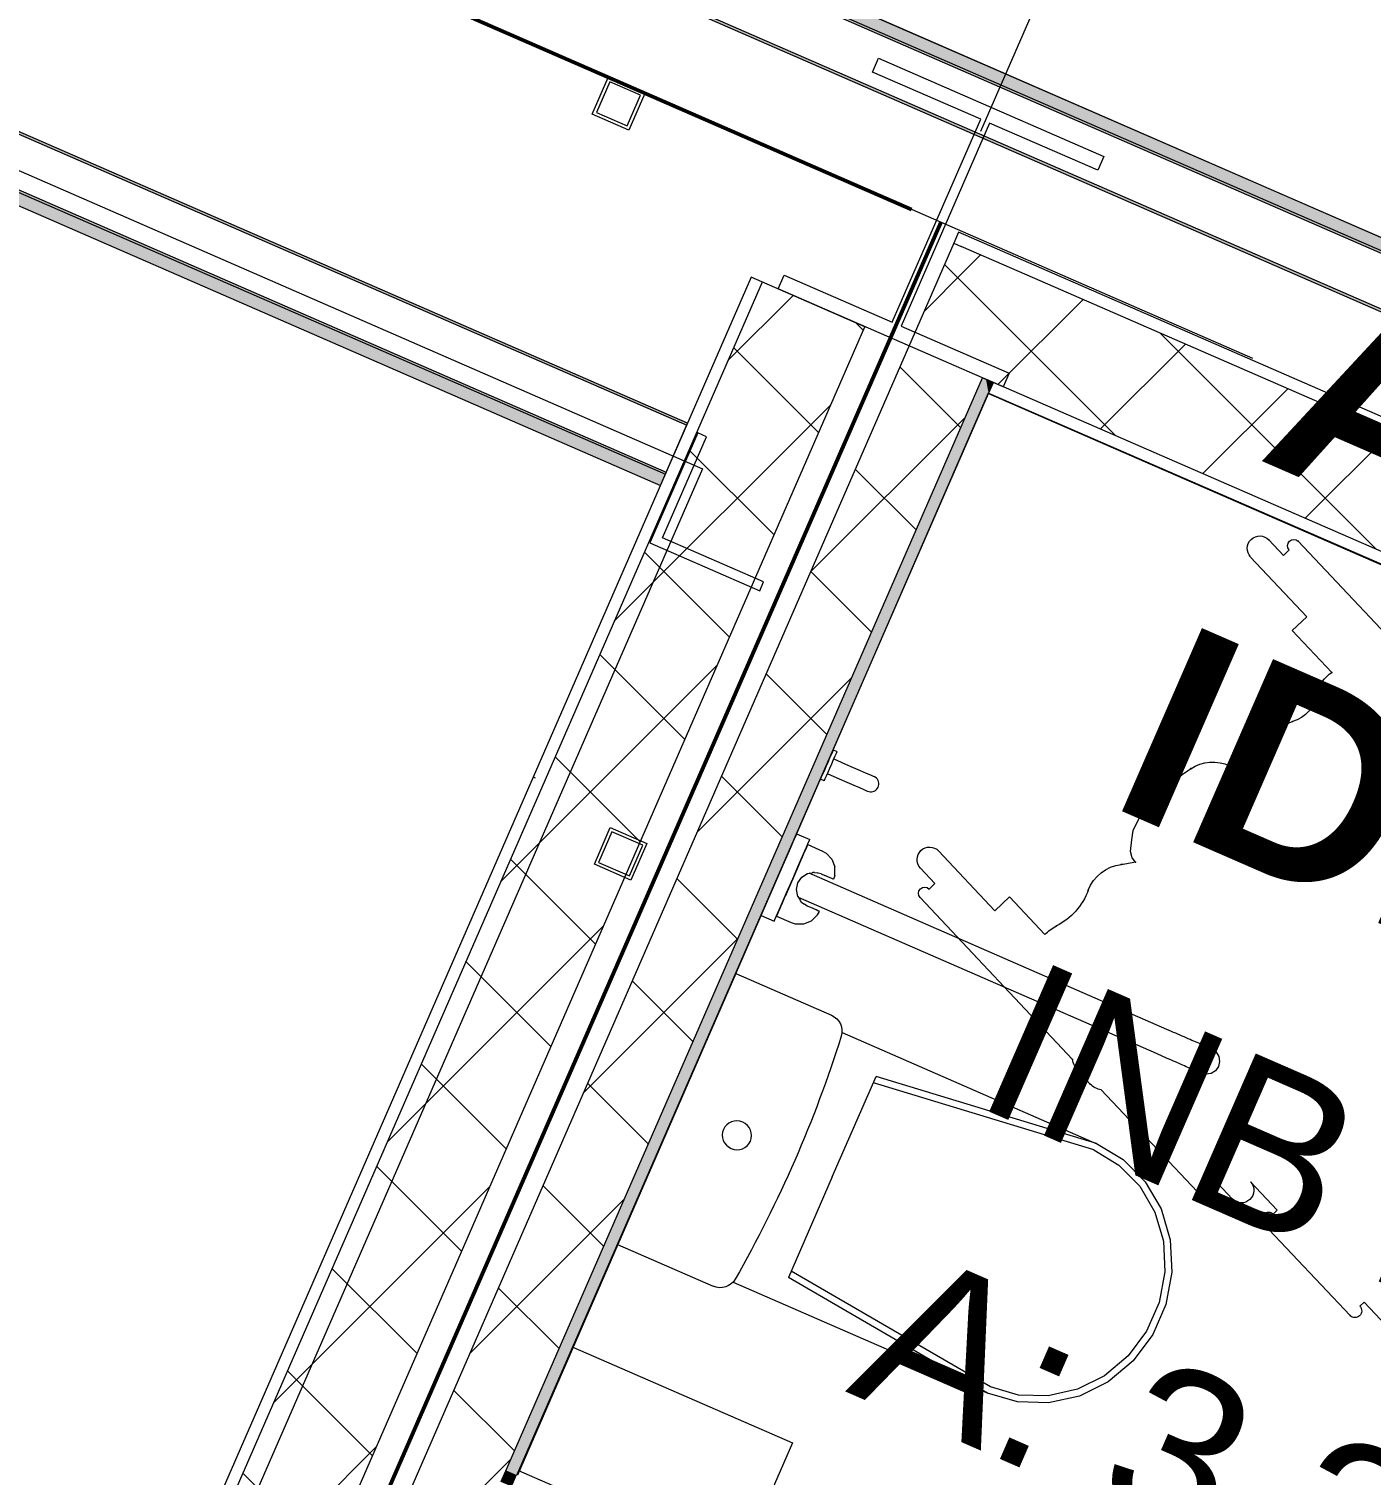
# Model space of a CAD drawing. Header units: millimetres. Extents: x -50172 to 68897, y -80883 to 956680.
# Drawn here: x -18535 to -16857, y -42220 to -40411 of the extents above; entities that cross this region are included whole.
import ezdxf
from ezdxf.enums import TextEntityAlignment as Align

# ---------------------------------------------------------------- set-up
doc = ezdxf.new("R2010")
doc.units = ezdxf.units.MM
doc.header["$MEASUREMENT"] = 0
doc.linetypes.add('Dashed', pattern=[564.444447, 282.222223, -282.222223])
doc.linetypes.add('Double Dashed', pattern=[1093.611073, 529.166651, -211.666656, 141.111112, -211.666656])
for name, color, linetype in [('A-25-M_Wall_Int', 7, 'Continuous'), ('COLUMN.IFC Import', 7, 'Continuous'), ('New_A-15-MG_Structural_Grid_Phase_2', 7, 'Continuous'), ('New_A-20-M_Floor_Slab', 7, 'Continuous'), ('New_A-25-M_Wall_Ext', 7, 'Continuous'), ('New_A-25-M_Wall_Int', 7, 'Continuous'), ('New_A-35-M_FFE-Zone', 7, 'Continuous'), ('New_A-35-M_FFE_Sanitary', 7, 'Continuous')]:
    doc.layers.add(name, color=color, linetype=linetype)
for name, color, linetype, lineweight in [('A-25-M_Wall_Int_Pen_No__1', 7, 'Continuous', 13), ('COLUMN.IFC Import_Pen_No__2', 8, 'Continuous', 15), ('New_A-20-M_Floor_Slab_Pen_No__89', 8, 'Continuous', 20), ('New_A-25-M_Wall_Ext_Pen_No__1', 7, 'Continuous', 13), ('New_A-25-M_Wall_Int_Pen_No__1', 7, 'Continuous', 13), ('New_A-35-M_FFE_Sanitary_Pen_No__1', 7, 'Continuous', 13), ('New_A-35-M_FFE_Sanitary_Pen_No__101', 252, 'Continuous', 15), ('New_A-35-M_FFE_Sanitary_Pen_No__2', 8, 'Continuous', 15), ('New_A-35-M_FFE_Sanitary_Pen_No__89', 8, 'Continuous', 20), ('New_A-95-P_Drawing_Pen_No__156', 5, 'Continuous', 50), ('New_A-95-P_Drawing_Pen_No__191', 7, 'Continuous', 5), ('New_ArchiCAD Zone Stamps_Pen_No__9', 7, 'Continuous', 13)]:
    doc.layers.add(name, color=color, linetype=linetype, lineweight=lineweight)
for name, color, linetype, lineweight, true_color in [('A-25-M_Wall_Int_Pen_No__107', 7, 'Continuous', 15, 0xa6a6a6), ('New_A-15-MG_Structural_Grid_Phase_2_Pen_No__222', 7, 'Continuous', 13, 0x65af33), ('New_A-25-M_Wall_Ext_Pen_No__107', 7, 'Continuous', 15, 0xa6a6a6), ('New_A-25-M_Wall_Int_Pen_No__107', 7, 'Continuous', 15, 0xa6a6a6), ('New_A-35-M_FFE-Zone_Pen_No__74', 7, 'Continuous', 20, 0x606060), ('New_A-35-M_FFE_Sanitary_Pen_No__74', 7, 'Continuous', 20, 0x606060)]:
    doc.layers.add(name, color=color, linetype=linetype, lineweight=lineweight, true_color=true_color)
doc.styles.add('GENERATED_STYLE_2', font='')
doc.styles.add('GENERATED_STYLE_3', font='')
doc.styles.add('GENERATED_STYLE_4', font='')
doc.styles.get('GENERATED_STYLE_2').set_extended_font_data('Arial', bold=True)
doc.styles.get('GENERATED_STYLE_3').set_extended_font_data('Arial')
doc.styles.get('GENERATED_STYLE_4').set_extended_font_data('Swis721 BT')
doc.linetypes.add('Double Slash', pattern='A,0,[1,EC-MA-00-02-DR-A-00369 Phase 2 Lecture Theatre Second Floor GA-S2-P171.Shx,S=15.679012,R=0,X=0,Y=0],-1975.555563,0', length=1975.555563)
pattern_1 = [(156.4404, (0, 0), (69.2305, 158.76755), [0, -100]), (156.4404, (-80.45, -59.4), (69.2305, 158.76755), [0, -100])]
pattern_2 = [(45, (0, 0), (-91.92388, 91.92388), []), (135, (0, 0), (91.92388, 91.92388), [])]

# ---------------------------------------------------------------- blocks, each defined once
blk = doc.blocks.new('Wheelchair Man Symbol 19')
at = {"layer": 'New_A-35-M_FFE_Sanitary_Pen_No__101', "linetype": 'Continuous'}
for p, q in [((-299.4, 284.4), (-299.4, 257.8)), ((-268.1, 181.7), (-268.1, 284.4)), ((268.1, 284.4), (268.1, 284.4)), ((268.1, 284.4), (268.1, 181.7)), ((299.4, 257.8), (299.4, 284.4)), ((-325, 257.8), (-325, -42.3)), ((-299.4, 257.8), (-309.4, 257.8)), ((309.4, 257.8), (299.4, 257.8)), ((309.4, 257.8), (309.4, 257.8)), ((325, -20.3), (325, 257.8)), ((-243.1, 181.7), (-268.1, 181.7)), ((-243.1, 109.6), (-243.1, 181.7)), ((268.1, 181.7), (243.1, 181.7)), ((243.1, 181.7), (243.1, 117.2)), ((58.1, 142), (53.9, 143.2)), ((73.4, 135.9), (58.1, 142)), ((82.5, 128.8), (73.4, 135.9)), ((93.7, 119.2), (82.5, 128.8)), ((97.7, 112.1), (93.7, 119.2)), ((98.3, 105.3), (97.7, 112.1)), ((-73.3, 103), (-138.8, 104.4)), ((330.1, -58), (329.9, -35.2)), ((-328.5, -53.9), (-326, -67.5)), ((-325, -42.3), (-326.3, -44)), ((-325, -70.2), (-325, -257.8)), ((325, -257.8), (325, -72.6)), ((-309.4, -257.8), (-299.4, -257.8)), ((-299.4, -257.8), (-299.4, -284.4)), ((299.4, -284.4), (299.4, -257.8)), ((299.4, -257.8), (309.4, -257.8)), ((325, -257.8), (325, -257.8)), ((-268.1, -284.4), (-268.1, -333.3)), ((268.1, -333.3), (268.1, -284.4)), ((299.4, -284.4), (299.4, -284.4)), ((-292.2, -333.3), (-292.2, -333.3)), ((-292.2, -333.3), (-292.2, -491.5)), ((-268.1, -333.3), (-275.3, -333.3)), ((275.2, -333.3), (268.1, -333.3)), ((292.2, -491.5), (292.2, -333.3)), ((-275.3, -491.5), (-275.3, -491.5)), ((-275.3, -491.5), (-268.1, -491.5)), ((-268.1, -491.5), (-268.1, -722.8)), ((268.1, -722.8), (268.1, -491.5)), ((268.1, -491.5), (275.2, -491.5)), ((-58.4, -626.4), (-41.8, -627)), ((-41.8, -627), (-25.5, -633.5)), ((-25.5, -633.5), (-2.7, -635.1)), ((-2.7, -635.1), (21.7, -644.9)), ((21.7, -644.9), (68.9, -659.6)), ((68.9, -659.6), (80.8, -663.3)), ((-71.3, -775.3), (-63.6, -704.8)), ((-268.1, -722.8), (-156, -722.8)), ((161.1, -722.8), (268.1, -722.8))]:
    blk.add_line(p, q, dxfattribs=at)
for centre, radius, start, end in [((-283.8, 284.4), 15.6, 0, 180), ((283.7, 284.4), 15.6, 0, 180), ((-317.2, 257.8), 7.81, 0, 180), ((317.2, 257.8), 7.81, 0, 180), ((11.5, -102.5), 249.4, 80.2167, 100.0443), ((-23.2, 93.3), 50.5, 100.0443, 158.1335), ((-235.2, 72.8), 37.6, 53.1315, 102.1076), ((52.5, 62.9), 132.1, 158.1335, 162.351), ((42.4, 207.7), 116.6, 298.6239, 307.5222), ((143.6, 75.9), 49.5, 63.5166, 127.5222), ((202, 193.1), 81.4, 243.5166, 286.5694), ((240.5, 63.7), 53.6, 87.1813, 106.5694), ((-185.3, 139.4), 45.6, 233.1315, 296.463), ((-140.1, 48.6), 55.8, 88.7191, 116.463), ((304.3, -35.4), 25.6, 0.3734, 36.1191), ((-316, -51.5), 12.8, 143.805, 190.699), ((-316.8, -65.8), 9.34, 190.699, 208.3318), ((307.2, -58.2), 22.9, 321.1452, 0.3734), ((-317.2, -257.8), 7.81, 180, 0), ((317.2, -257.8), 7.81, 180, 0), ((-283.8, -284.4), 15.6, 180, 0), ((283.7, -284.4), 15.6, 180, 0), ((-283.8, -333.3), 8.5, 0, 180), ((283.7, -333.3), 8.5, 0, 180), ((-283.8, -491.5), 8.5, 180, 0), ((283.7, -491.5), 8.5, 180, 0), ((-2291.4, -333.6), 2252.1, 351.839, 352.5303), ((-83.8, -650.2), 21.9, 315.4711, 351.839), ((-151.5, -695.2), 88.5, 353.7627, 19.5493), ((28.6, -676.5), 53.8, 349.8776, 14.2593), ((105.6, -690.3), 24.4, 169.8776, 221.4615), ((186.6, -653.7), 349.5, 191.3967, 201.9692), ((121.5, -728), 40.4, 147.7219, 174.8934), ((78.6, -740), 84.2, 317.1659, 11.8151), ((197.8, -734.8), 117.1, 174.8934, 209.1731), ((-105.5, -771.5), 34.5, 201.9692, 353.7627), ((120, -778.3), 27.9, 209.1731, 317.1659)]:
    blk.add_arc(centre, radius, start, end, dxfattribs=at)
for p in [(-299.4, 284.4), (-325, 257.8), (-32, 143.1), (-243.1, 109.6), (-70.1, 112.1), (113.5, 115.2), (165.7, 120.2), (225.2, 115.1), (-212.7, 102.9), (-165, 98.6), (-73.3, 103), (98.3, 105.3), (325, -20.3), (-328.5, -53.9), (-325, -70.2), (330.1, -58), (-309.4, -257.8), (-268.1, -284.4), (275.2, -333.3), (292.2, -491.5), (-58.4, -626.4), (-68.1, -665.6), (-62.1, -653.3), (81.6, -686), (87.3, -706.4), (161.1, -722.8), (81.2, -724.4), (-71.3, -775.3), (-137.5, -784.4), (95.6, -791.9), (140.4, -797.3)]:
    blk.add_point(p, dxfattribs=at)
blk = doc.blocks.new('Computer Lab A_INB 2101_4_1', base_point=(-21074, -34511.1))
at = {"layer": 'New_A-35-M_FFE-Zone_Pen_No__74', "linetype": 'Continuous'}
blk.add_line((-25218.7, -37020.1), (-13466.1, -42144.8), dxfattribs=at)
at = {"layer": 'New_ArchiCAD Zone Stamps_Pen_No__9'}
for tag, height, style, p in [('ROOM_NAME', 250, 'GENERATED_STYLE_2', (-21831, -32984.5)), ('zoneNameLine2', 250, 'GENERATED_STYLE_2', (-22019.5, -33416.7)), ('ROOM_NUMBER', 200, 'GENERATED_STYLE_3', (-22207.9, -33837.4)), ('measuredAreaCode', 200, 'GENERATED_STYLE_3', (-22364.9, -34197.5)), ('DUMMY_649', 200, 'GENERATED_STYLE_3', (-22057.5, -34331.5)), ('DUMMY_650', 200, 'GENERATED_STYLE_3', (-21428.4, -34605.9)), ('DUMMY_651', 133.3, 'GENERATED_STYLE_3', (-21149.1, -34712.4))]:
    blk.add_attdef(tag, text='', height=height, rotation=336.4404, dxfattribs=dict(at, style=style)).set_placement(p, align=Align.TOP_LEFT)
blk = doc.blocks.new('Acc_ WC 01_INB 2155_6_1', base_point=(-16510.8, -42085.5))
at = {"layer": 'New_A-35-M_FFE-Zone_Pen_No__74', "linetype": 'Continuous'}
for p, q in [((-17335.5, -40866.7), (-17924.3, -42220.4)), ((-15285.2, -41758.5), (-17335.5, -40866.7))]:
    blk.add_line(p, q, dxfattribs=at)
at = {"layer": 'New_ArchiCAD Zone Stamps_Pen_No__9'}
for tag, height, style, p in [('ROOM_NAME', 250, 'GENERATED_STYLE_2', (-16901.1, -40718.9)), ('zoneNameLine2', 250, 'GENERATED_STYLE_2', (-17089.5, -41151.1)), ('ROOM_NUMBER', 200, 'GENERATED_STYLE_3', (-17277.9, -41571.8)), ('measuredAreaCode', 200, 'GENERATED_STYLE_3', (-17435, -41931.9)), ('DUMMY_649', 200, 'GENERATED_STYLE_3', (-17127.6, -42065.9)), ('DUMMY_650', 200, 'GENERATED_STYLE_3', (-16778, -42218.3)), ('DUMMY_651', 133.3, 'GENERATED_STYLE_3', (-16498.8, -42324.9))]:
    blk.add_attdef(tag, text='', height=height, rotation=336.4404, dxfattribs=dict(at, style=style)).set_placement(p, align=Align.TOP_LEFT)
blk = doc.blocks.new('Slab_1_1', base_point=(-34879.7, -33019))
at = {"layer": 'New_A-20-M_Floor_Slab_Pen_No__89', "linetype": 'Continuous', "flags": 128}
blk.add_lwpolyline([(-11126.4, -10915), (-34879.7, -33019), (-34178.4, -33772.6), (-28504.8, -36246.6), (-17692.7, -40961.2), (-18788.7, -43474.6), (-15135.8, -45067.5), (-14847, -44405), (-9724.7, -46638.6), (-11283.6, -50213.5), (-6954.9, -52101), (-4428.3, -46306.9), (1068, -48703.5), (1011.6, -48832.8), (12486.7, -53836.5)], dxfattribs=at)
blk = doc.blocks.new('Slab_8_1', base_point=(-17647.7, -42334.9))
at = {"layer": 'New_A-35-M_FFE_Sanitary_Pen_No__89', "linetype": 'Continuous', "flags": 128}
blk.add_lwpolyline([(-17647.7, -42334.9), (-17922.7, -42214.9), (-17855.1, -42059.9), (-17580.1, -42179.8)], close=True, dxfattribs=at)
blk = doc.blocks.new('Wall_40_1', base_point=(-17334.9, -40867))
at = {"layer": 'A-25-M_Wall_Int_Pen_No__107', "linetype": 'Continuous'}
h = blk.add_hatch(dxfattribs=at)
h.set_pattern_fill('Concrete_Block_0001', color=256, style=0, pattern_type=2)
h.set_pattern_definition(pattern_2)
h.paths.add_polyline_path([(-17286.7, -40718.9), (-17369.1, -40683), (-17339.8, -40840.7)])
blk.add_hatch(color=256, dxfattribs=at).paths.add_polyline_path([(-17328.9, -40853.3), (-17338.2, -40849.2), (-17334.9, -40867)])
at = {"layer": 'New_A-25-M_Wall_Int_Pen_No__107', "linetype": 'Continuous'}
h = blk.add_hatch(dxfattribs=at)
h.set_pattern_fill('Plaster_0001', color=256, style=0, pattern_type=2)
h.set_pattern_definition(pattern_1)
h.paths.add_polyline_path([(-13548, -42332.8), (-17372.4, -40665.2), (-17369.1, -40683), (-13554, -42346.6)])
h = blk.add_hatch(dxfattribs=at)
h.set_pattern_fill('Concrete_Block_0001', color=256, style=0, pattern_type=2)
h.set_pattern_definition(pattern_2)
h.paths.add_polyline_path([(-17339.8, -40840.7), (-17338.2, -40849.2), (-15266.3, -41752.7), (-15210.3, -41624.4), (-17286.7, -40718.9)])
h = blk.add_hatch(dxfattribs=at)
h.set_pattern_fill('Plaster_0001', color=256, style=0, pattern_type=2)
h.set_pattern_definition(pattern_1)
h.paths.add_polyline_path([(-17328.9, -40853.3), (-17334.9, -40867), (-15286, -41760.4), (-15280, -41746.7)])
at = {"layer": 'A-25-M_Wall_Int_Pen_No__1', "linetype": 'Continuous'}
blk.add_line((-17334.9, -40867), (-17328.9, -40853.3), dxfattribs=at)
at = {"layer": 'New_A-25-M_Wall_Int_Pen_No__1', "linetype": 'Continuous'}
for p, q in [((-17286.7, -40718.9), (-17369.1, -40683)), ((-15210.3, -41624.4), (-17286.7, -40718.9)), ((-17328.9, -40853.3), (-17338.2, -40849.2)), ((-15280, -41746.7), (-17328.9, -40853.3))]:
    blk.add_line(p, q, dxfattribs=at)
at = {"layer": 'New_A-25-M_Wall_Int_Pen_No__1', "linetype": 'Continuous', "flags": 128}
for points in [[(-13548, -42332.8), (-17372.4, -40665.2)], [(-17334.9, -40867), (-15286, -41760.4)]]:
    blk.add_lwpolyline(points, dxfattribs=at)
blk = doc.blocks.new('Wall_48_1', base_point=(-13466.1, -42144.8))
at = {"layer": 'New_A-25-M_Wall_Ext_Pen_No__107', "linetype": 'Continuous'}
blk.add_hatch(color=256, dxfattribs=at).paths.add_polyline_path([(-13466.1, -42144.8), (-25218.7, -37020.1), (-25210.9, -37039.9), (-13472.1, -42158.6)])
at = {"layer": 'New_A-25-M_Wall_Ext_Pen_No__107', "linetype": 'Continuous', "lineweight": 0, "true_color": 0x535353}
for points in [[(-13472.1, -42158.6), (-25210.9, -37039.9), (-25209.4, -37043.8), (-13473.3, -42161.3)], [(-13498.8, -42220), (-25176.3, -37128.1), (-25174.7, -37132), (-13500, -42222.8)]]:
    blk.add_hatch(color=251, dxfattribs=at).paths.add_polyline_path(points)
at = {"layer": 'New_A-25-M_Wall_Ext_Pen_No__1', "linetype": 'Continuous'}
for p, q in [((-13472.1, -42158.6), (-25210.9, -37039.9)), ((-13473.3, -42161.3), (-25209.4, -37043.8)), ((-13498.8, -42220), (-25176.3, -37128.1))]:
    blk.add_line(p, q, dxfattribs=at)
at = {"layer": 'New_A-25-M_Wall_Ext_Pen_No__1', "linetype": 'Continuous', "flags": 128}
for points in [[(-13466.1, -42144.8), (-25218.7, -37020.1)], [(-25174.7, -37132), (-13500, -42222.8)]]:
    blk.add_lwpolyline(points, dxfattribs=at)
blk = doc.blocks.new('Wall_98_1', base_point=(-17745.3, -40981.9))
at = {"layer": 'New_A-25-M_Wall_Ext_Pen_No__107', "linetype": 'Continuous', "lineweight": 0, "true_color": 0x535353}
for points in [[(-25443.5, -37535.6), (-17712.6, -40906.7), (-17711.4, -40903.9), (-25442.3, -37532.9)], [(-25470.3, -37597), (-17739.3, -40968.1), (-17738.1, -40965.4), (-25469.1, -37594.3)]]:
    blk.add_hatch(color=251, dxfattribs=at).paths.add_polyline_path(points)
at = {"layer": 'New_A-25-M_Wall_Ext_Pen_No__107', "linetype": 'Continuous'}
blk.add_hatch(color=256, dxfattribs=at).paths.add_polyline_path([(-25476.2, -37610.8), (-17745.3, -40981.9), (-17739.3, -40968.1), (-25470.3, -37597)])
at = {"layer": 'New_A-25-M_Wall_Ext_Pen_No__1', "linetype": 'Continuous'}
for p, q in [((-25443.5, -37535.6), (-17712.6, -40906.7)), ((-25469.1, -37594.3), (-17738.1, -40965.4)), ((-25470.3, -37597), (-17739.3, -40968.1))]:
    blk.add_line(p, q, dxfattribs=at)
at = {"layer": 'New_A-25-M_Wall_Ext_Pen_No__1', "linetype": 'Continuous', "flags": 128}
for points in [[(-17711.4, -40903.9), (-25364.4, -37566.8)], [(-25476.2, -37610.8), (-17745.3, -40981.9)], [(-17745.3, -40981.9), (-17711.4, -40903.9)]]:
    blk.add_lwpolyline(points, dxfattribs=at)
blk = doc.blocks.new('Wall_131_1', base_point=(-17631.9, -40721.6))
at = {"layer": 'New_A-25-M_Wall_Int_Pen_No__107', "linetype": 'Continuous'}
h = blk.add_hatch(dxfattribs=at)
h.set_pattern_fill('Plaster_0001', color=256, style=0, pattern_type=2)
h.set_pattern_definition([(246.44172, (0, 0), (-158.76914, 69.2269), [0, -100]), (246.44172, (59.4, -80.45), (-158.76914, 69.2269), [0, -100])])
h.paths.add_polyline_path([(-17631.9, -40721.6), (-20095.3, -46371.2), (-20081.5, -46377.2), (-17618.2, -40727.6)])
h = blk.add_hatch(dxfattribs=at)
h.set_pattern_fill('Concrete_Block_0001', color=256, style=0, pattern_type=2)
h.set_pattern_definition(pattern_2)
h.paths.add_polyline_path([(-17618.2, -40727.6), (-20081.5, -46377.2), (-19953.2, -46433.1), (-17489.8, -40783.5)])
at = {"layer": 'New_A-25-M_Wall_Int_Pen_No__1', "linetype": 'Continuous'}
blk.add_line((-17618.2, -40727.6), (-20081.5, -46377.2), dxfattribs=at)
at = {"layer": 'New_A-25-M_Wall_Int_Pen_No__1', "linetype": 'Continuous', "flags": 128}
for points in [[(-17631.9, -40721.6), (-20095.3, -46371.2)], [(-17489.8, -40783.5), (-17631.9, -40721.6)], [(-19953.2, -46433.1), (-17489.8, -40783.5)]]:
    blk.add_lwpolyline(points, dxfattribs=at)
blk = doc.blocks.new('Wall_132_1', base_point=(-17334.9, -40867))
at = {"layer": 'A-25-M_Wall_Int_Pen_No__107', "linetype": 'Continuous'}
h = blk.add_hatch(dxfattribs=at)
h.set_pattern_fill('Concrete_Block_0001', color=256, style=0, pattern_type=2)
h.set_pattern_definition(pattern_2)
h.paths.add_polyline_path([(-17378.4, -40679), (-17434.3, -40807.3), (-17342.7, -40847.3), (-17339.8, -40840.7), (-17369.1, -40683)])
h = blk.add_hatch(dxfattribs=at)
h.set_pattern_fill('Concrete_Block_0001', color=256, style=0, pattern_type=2)
h.set_pattern_definition(pattern_2)
h.paths.add_polyline_path([(-17434.3, -40807.3), (-18036.4, -42188), (-17944.7, -42228), (-17342.7, -40847.3)])
for points in [[(-17342.7, -40847.3), (-17938.7, -42214.2), (-17925, -42220.2), (-17334.9, -40867), (-17338.2, -40849.2)], [(-17938.7, -42214.2), (-17944.7, -42228), (-17931, -42234), (-17925, -42220.2)], [(-17990.7, -42333.4), (-18481.2, -43458.3), (-18477.6, -43459.8), (-18461.4, -43450.5), (-17976.9, -42339.4)], [(-17984.7, -42319.6), (-17990.7, -42333.4), (-17976.9, -42339.4), (-17970.9, -42325.6)]]:
    blk.add_hatch(color=256, dxfattribs=at).paths.add_polyline_path(points)
h = blk.add_hatch(dxfattribs=at)
h.set_pattern_fill('Concrete_Block_0001', color=256, style=0, pattern_type=2)
h.set_pattern_definition(pattern_2)
h.paths.add_polyline_path([(-18036.4, -42188), (-18076.4, -42279.7), (-17984.7, -42319.6), (-17944.7, -42228)])
h = blk.add_hatch(dxfattribs=at)
h.set_pattern_fill('Concrete_Block_0001', color=256, style=0, pattern_type=2)
h.set_pattern_definition(pattern_2)
h.paths.add_polyline_path([(-18076.4, -42279.7), (-18572.9, -43418.3), (-18481.2, -43458.3), (-17984.7, -42319.6)])
h = blk.add_hatch(dxfattribs=at)
h.set_pattern_fill('Concrete_Block_0001', color=256, style=0, pattern_type=2)
h.set_pattern_definition(pattern_2)
h.paths.add_polyline_path([(-18572.9, -43418.3), (-18628.8, -43546.6), (-18483.3, -43463.1), (-18481.2, -43458.3)])
at = {"layer": 'New_A-25-M_Wall_Int_Pen_No__107', "linetype": 'Continuous'}
h = blk.add_hatch(dxfattribs=at)
h.set_pattern_fill('Plaster_0001', color=256, style=0, pattern_type=2)
h.set_pattern_definition(pattern_1)
h.paths.add_polyline_path([(-17372.4, -40665.2), (-17378.4, -40679), (-17369.1, -40683)])
h = blk.add_hatch(dxfattribs=at)
h.set_pattern_fill('Concrete_Block_0001', color=256, style=0, pattern_type=2)
h.set_pattern_definition(pattern_2)
h.paths.add_polyline_path([(-17338.2, -40849.2), (-17339.8, -40840.7), (-17342.7, -40847.3)])
h = blk.add_hatch(dxfattribs=at)
h.set_pattern_fill('Concrete_Block_0001', color=256, style=0, pattern_type=2)
h.set_pattern_definition(pattern_2)
h.paths.add_polyline_path([(-17944.7, -42228), (-17984.7, -42319.6), (-17970.9, -42325.6), (-17931, -42234)])
h = blk.add_hatch(dxfattribs=at)
h.set_pattern_fill('Concrete_Block_0001', color=256, style=0, pattern_type=2)
h.set_pattern_definition(pattern_2)
h.paths.add_polyline_path([(-18481.2, -43458.3), (-18483.3, -43463.1), (-18477.6, -43459.8)])
at = {"layer": 'A-25-M_Wall_Int_Pen_No__1', "linetype": 'Continuous'}
for p, q in [((-17944.7, -42228), (-17342.7, -40847.3)), ((-18481.2, -43458.3), (-17984.7, -42319.6))]:
    blk.add_line(p, q, dxfattribs=at)
at = {"layer": 'A-25-M_Wall_Int_Pen_No__1', "linetype": 'Continuous', "flags": 128}
for points in [[(-17372.4, -40665.2), (-17378.4, -40679)], [(-17378.4, -40679), (-18628.8, -43546.6)], [(-17925, -42220.2), (-17334.9, -40867)], [(-18461.4, -43450.5), (-17976.9, -42339.4)]]:
    blk.add_lwpolyline(points, dxfattribs=at)
at = {"layer": 'New_A-25-M_Wall_Int_Pen_No__1', "linetype": 'Continuous'}
for p, q in [((-17378.4, -40679), (-17369.1, -40683)), ((-17342.7, -40847.3), (-17338.2, -40849.2)), ((-17931, -42234), (-17944.7, -42228)), ((-17984.7, -42319.6), (-17970.9, -42325.6)), ((-18481.2, -43458.3), (-18477.6, -43459.8))]:
    blk.add_line(p, q, dxfattribs=at)
blk = doc.blocks.new('WC Symbol 19')
at = {"layer": 'New_A-35-M_FFE_Sanitary_Pen_No__2', "linetype": 'Continuous'}
for p, q in [((0, 0), (0, 370)), ((0, 370), (130.5, 370)), ((151.3, 355.3), (499.2, 355.3)), ((498.7, 355.3), (212.5, 322.2)), ((498.7, 346.6), (212.5, 313.5)), ((537.3, 350.5), (498.7, 355.3)), ((535.2, 342), (498.7, 346.6)), ((573.6, 336), (537.3, 350.5)), ((569.6, 328.1), (535.2, 342)), ((599.8, 306), (569.6, 328.1)), ((605.6, 312.7), (573.6, 336)), ((212.5, 185), (212.5, 322.2)), ((631.4, 281.9), (605.6, 312.7)), ((624.2, 276.8), (599.8, 306)), ((641.2, 242.3), (624.2, 276.8)), ((649.5, 245.5), (631.4, 281.9)), ((650, 204.5), (641.2, 242.3)), ((658.8, 205.6), (649.5, 245.5)), ((650, 165.5), (650, 204.5)), ((658.8, 164.4), (658.8, 205.6)), ((212.5, 185), (212.5, 47.8)), ((641.2, 127.7), (650, 165.5)), ((649.5, 124.5), (658.8, 164.4)), ((624.2, 93.2), (641.2, 127.7)), ((631.4, 88.1), (649.5, 124.5)), ((599.8, 64), (624.2, 93.2)), ((605.6, 57.3), (631.4, 88.1)), ((498.7, 23.4), (212.5, 56.5)), ((569.6, 41.9), (599.8, 64)), ((573.6, 34), (605.6, 57.3)), ((498.7, 14.7), (212.5, 47.8)), ((535.2, 28), (569.6, 41.9)), ((498.7, 23.4), (535.2, 28)), ((498.7, 14.7), (537.3, 19.5)), ((537.3, 19.5), (573.6, 34)), ((151.5, 14.7), (499.2, 14.7)), ((0, 0), (130.5, 0))]:
    blk.add_line(p, q, dxfattribs=at)
for centre, major_axis, start_param, end_param in [((130.5, 348.5), (-22, 0), 3.242008, 4.712389), ((-1457.7, 185), (-1618.9, 0), 3.036624, 3.246439), ((130.5, 21.5), (-22, 0), 1.570796, 3.032192)]:
    blk.add_ellipse(centre, major_axis=major_axis, ratio=0.977808, start_param=start_param, end_param=end_param, dxfattribs=at)
blk.add_ellipse((82.3, 185), major_axis=(-18.4, 0), ratio=0.977808, dxfattribs=at)
blk = doc.blocks.new('Grab Bar 18_2')
at = {"layer": 'New_A-35-M_FFE_Sanitary_Pen_No__74', "linetype": 'Continuous'}
for p, q in [((-3, 0), (3, 0)), ((3, 0), (8.7, 0)), ((8.7, 0), (13.6, 0)), ((13.6, 0), (17.3, 0)), ((17.3, 0), (19.5, 0)), ((19.5, 0), (19.9, 0)), ((19.9, -5), (19.9, 0)), ((-19.9, 0), (-19.5, 0)), ((-19.9, -5), (-19.9, 0)), ((-19.9, -5), (-19.5, -5)), ((-19.5, 0), (-17.3, 0)), ((-19.5, -5), (-17.3, -5)), ((-17.3, 0), (-13.6, 0)), ((-17.3, -5), (-13.6, -5)), ((-13.6, 0), (-8.7, 0)), ((-13.6, -5), (-8.7, -5)), ((-10, -5), (-10, -10)), ((-10, -10), (-10, -21.2)), ((-8.7, 0), (-3, 0)), ((-8.7, -5), (-3, -5)), ((-3, -5), (3, -5)), ((3, -5), (8.7, -5)), ((8.7, -5), (13.6, -5)), ((10, -5), (10, -10)), ((10, -10), (10, -21.1)), ((13.6, -5), (17.3, -5)), ((17.3, -5), (19.5, -5)), ((19.5, -5), (19.9, -5)), ((-10, -21.2), (-10, -31.8)), ((-10, -31.8), (-10, -41.3)), ((10, -21.1), (10, -31.6)), ((10, -31.6), (10, -41.1)), ((-10, -41.3), (-10, -49.2)), ((-10, -49.2), (-10, -55.2)), ((10, -41.1), (10, -49)), ((10, -49), (10, -54.9)), ((-10, -55.2), (-10, -58.9)), ((-10, -58.9), (-10, -60.2)), ((-9.8, -61.9), (-10, -60.2)), ((-9.3, -63.6), (-9.8, -61.9)), ((-8.6, -65.2), (-9.3, -63.6)), ((-7.5, -66.6), (-8.6, -65.2)), ((-6.3, -67.8), (-7.5, -66.6)), ((-4.8, -68.7), (-6.3, -67.8)), ((-3.3, -69.5), (-4.8, -68.7)), ((-1.6, -69.9), (-3.3, -69.5)), ((0.2, -70), (-1.6, -69.9)), ((1.9, -69.8), (0.2, -70)), ((3.6, -69.3), (1.9, -69.8)), ((5.2, -68.6), (3.6, -69.3)), ((6.6, -67.5), (5.2, -68.6)), ((7.8, -66.3), (6.6, -67.5)), ((8.7, -64.8), (7.8, -66.3)), ((9.5, -63.3), (8.7, -64.8)), ((9.9, -61.6), (9.5, -63.3)), ((10, -59.8), (9.9, -61.6)), ((10, -54.9), (10, -58.6)), ((10, -58.6), (10, -59.8))]:
    blk.add_line(p, q, dxfattribs=at)
blk = doc.blocks.new('Column 129')
at = {"layer": 'COLUMN.IFC Import_Pen_No__2', "linetype": 'Continuous'}
for p, q in [((75, 75), (63, 75)), ((63, 75), (63, -63)), ((75, -75), (75, 75)), ((63, -63), (-75, -63)), ((-75, -63), (-75, -75)), ((-75, -75), (75, -75))]:
    blk.add_line(p, q, dxfattribs=at)
blk = doc.blocks.new('Column 139')
at = {"layer": 'COLUMN.IFC Import_Pen_No__2', "linetype": 'Continuous'}
for p, q in [((-153.7, 157.25), (153.7, 157.25)), ((-153.7, 138.55), (-153.7, 157.25)), ((153.7, 157.25), (153.7, 138.55)), ((-6, 138.55), (-153.7, 138.55)), ((-6, -138.55), (-6, 138.55)), ((6, 138.55), (6, -138.55)), ((153.7, 138.55), (6, 138.55)), ((-153.7, -138.55), (-6, -138.55)), ((-153.7, -157.25), (-153.7, -138.55)), ((6, -138.55), (153.7, -138.55)), ((153.7, -138.55), (153.7, -157.25)), ((153.7, -157.25), (-153.7, -157.25))]:
    blk.add_line(p, q, dxfattribs=at)
blk = doc.blocks.new('Column 143')
at = {"layer": 'COLUMN.IFC Import_Pen_No__2', "linetype": 'Continuous'}
for p, q in [((-153.7, 157.25), (153.7, 157.25)), ((-153.7, 138.55), (-153.7, 157.25)), ((153.7, 157.25), (153.7, 138.55)), ((-6, 138.55), (-153.7, 138.55)), ((-6, -138.55), (-6, 138.55)), ((6, 138.55), (6, -138.55)), ((153.7, 138.55), (6, 138.55)), ((-153.7, -138.55), (-6, -138.55)), ((-153.7, -157.25), (-153.7, -138.55)), ((6, -138.55), (153.7, -138.55)), ((153.7, -138.55), (153.7, -157.25)), ((153.7, -157.25), (-153.7, -157.25))]:
    blk.add_line(p, q, dxfattribs=at)
blk = doc.blocks.new('Discrete Accessory 1315')
at = {"layer": 'COLUMN.IFC Import_Pen_No__2', "linetype": 'Continuous'}
for p, q in [((-25, 25), (25, 25)), ((-25, -25), (-25, 25)), ((-21, 21), (-21, -21)), ((21, 21), (-21, 21)), ((21, -21), (21, 21)), ((25, 25), (25, -25)), ((25, -25), (-25, -25)), ((-21, -21), (21, -21))]:
    blk.add_line(p, q, dxfattribs=at)
blk = doc.blocks.new('Discrete Accessory 1468')
at = {"layer": 'COLUMN.IFC Import_Pen_No__2', "linetype": 'Continuous'}
for p, q in [((-25, 25), (25, 25)), ((-25, -25), (-25, 25)), ((-21, 21), (-21, -21)), ((21, 21), (-21, 21)), ((21, -21), (21, 21)), ((25, 25), (25, -25)), ((25, -25), (-25, -25)), ((-21, -21), (21, -21))]:
    blk.add_line(p, q, dxfattribs=at)
blk = doc.blocks.new('Folding wall-mounted grab bars Dione Ponte Giulio')
at = {"layer": 'New_A-35-M_FFE_Sanitary', "linetype": 'Continuous', "lineweight": 0, "true_color": 0x000000}
h = blk.add_hatch(dxfattribs=at)
h.set_pattern_fill('intdef0_0001', color=178, style=0, pattern_type=2)
h.set_pattern_definition([(0, (1000000, 1000000), (0, 1000000), [1e-05, -1000000000])])
h.paths.add_polyline_path([(-55, 0), (-55, -600), (55, -600), (55, 0)])
at = {"layer": 'New_A-35-M_FFE_Sanitary_Pen_No__1', "linetype": 'Continuous'}
for p, q in [((-21.5, 0), (-40.2, 0)), ((-2.1, 0), (-21.5, 0)), ((17.3, 0), (-2.1, 0)), ((36.3, 0), (17.3, 0)), ((45.2, 0), (36.3, 0)), ((53.6, 0), (45.2, 0)), ((55.8, 0), (53.6, 0)), ((55.8, 0), (55.8, -18)), ((-54.8, 0), (-55.6, 0)), ((-55.6, 0), (-55.6, -18)), ((-54.8, -18), (-55.6, -18)), ((-49.7, 0), (-54.8, 0)), ((-49.7, -18), (-54.8, -18)), ((-45.2, 0), (-49.7, 0)), ((-45.2, -18), (-49.7, -18)), ((-40.2, 0), (-45.2, 0)), ((-40.2, -18), (-45.2, -18)), ((-21.5, -18), (-40.2, -18)), ((-2.1, -18), (-21.5, -18)), ((-16.5, -18.1), (-16.5, -18)), ((17.3, -18), (-2.1, -18)), ((16.5, -18.1), (16.5, -18)), ((36.3, -18), (17.3, -18)), ((45.2, -18), (36.3, -18)), ((53.6, -18), (45.2, -18)), ((55.8, -18), (53.6, -18)), ((-48.7, -18.1), (-47.8, -18.1)), ((-48.7, -18.1), (-48.7, -38.1)), ((-47.8, -18.1), (-46, -18.1)), ((-46, -18.1), (-43.4, -18.1)), ((-43.4, -18.1), (-40, -18.1)), ((-40, -18.1), (-36, -18.1)), ((-36, -18.1), (-31.4, -18.1)), ((-31.4, -18.1), (-26.5, -18.1)), ((-26.5, -18.1), (-21.3, -18.1)), ((-21.3, -18.1), (-18.7, -18.1)), ((-18.7, -18.1), (18.7, -18.1)), ((-15.6, -32.5), (-18.7, -37.2)), ((-16.5, -522.5), (-16.5, -34)), ((-8.4, -27.8), (-15.6, -32.5)), ((0, -26.1), (-8.4, -27.8)), ((8.4, -27.8), (0, -26.1)), ((15.6, -32.5), (8.4, -27.8)), ((15.6, -32.5), (18.7, -37.2)), ((16.5, -522.5), (16.5, -34)), ((18.7, -18.1), (21.3, -18.1)), ((21.3, -18.1), (26.5, -18.1)), ((26.5, -18.1), (31.4, -18.1)), ((31.4, -18.1), (36, -18.1)), ((36, -18.1), (40, -18.1)), ((40, -18.1), (43.4, -18.1)), ((43.4, -18.1), (46, -18.1)), ((46, -18.1), (47.8, -18.1)), ((47.8, -18.1), (48.7, -18.1)), ((48.7, -18.1), (48.7, -38.1)), ((-48.7, -38.1), (-48.2, -43.4)), ((-48.2, -43.4), (-44.1, -53.1)), ((-44.1, -53.1), (-36.7, -60.5)), ((-22, -48.1), (-21.2, -44.2)), ((-22, -48.1), (-22, -53.1)), ((-22, -60.5), (-22, -53.1)), ((-21.2, -44.2), (-21.1, -43.4)), ((-20.3, -39.7), (-21.1, -43.4)), ((-20.3, -39.7), (-19.3, -38.1)), ((-19.3, -38.1), (-18.7, -37.2)), ((18.7, -37.2), (19.3, -38.1)), ((20.3, -39.7), (19.3, -38.1)), ((20.3, -39.7), (21.1, -43.4)), ((21.1, -43.4), (21.2, -44.2)), ((22, -48.1), (21.2, -44.2)), ((22, -53.1), (22, -48.1)), ((22, -60.5), (22, -53.1)), ((44.1, -53.1), (36.7, -60.5)), ((48.2, -43.4), (44.1, -53.1)), ((48.7, -38.1), (48.2, -43.4)), ((-27, -64.6), (-36.7, -60.5)), ((-27, -64.6), (-22, -65.1)), ((-22, -62.7), (-22, -60.5)), ((-22, -64.6), (-22, -62.7)), ((-22, -64.6), (-22, -64.6)), ((-22, -64.8), (-22, -64.6)), ((-22, -64.9), (-22, -64.8)), ((-22, -65), (-22, -64.9)), ((-22, -65), (-22, -65)), ((-22, -65.1), (-22, -65)), ((-22, -65.1), (-22, -65.1)), ((22, -62.7), (22, -60.5)), ((22, -64.6), (22, -62.7)), ((22, -64.8), (22, -64.6)), ((22, -64.6), (22, -64.6)), ((27, -64.6), (22, -65.1)), ((22, -64.9), (22, -64.8)), ((22, -65), (22, -64.9)), ((22, -65.1), (22, -65)), ((22, -65), (22, -65)), ((22, -65.1), (22, -65.1)), ((36.7, -60.5), (27, -64.6)), ((-16.5, -525.5), (-16.5, -522.5)), ((16.5, -525.5), (16.5, -522.5)), ((-16.5, -528.5), (-16.5, -525.5)), ((-16.5, -531.5), (-16.5, -528.5)), ((-16.5, -534.5), (-16.5, -531.5)), ((-16.5, -537.4), (-16.5, -534.5)), ((-16.5, -540.3), (-16.5, -537.4)), ((-16.5, -543.1), (-16.5, -540.3)), ((16.5, -528.5), (16.5, -525.5)), ((16.5, -531.4), (16.5, -528.5)), ((16.5, -534.3), (16.5, -531.4)), ((16.5, -537.3), (16.5, -534.3)), ((16.5, -540.1), (16.5, -537.3)), ((16.5, -543), (16.5, -540.1)), ((-16.5, -546), (-16.5, -543.1)), ((-16.5, -548.7), (-16.5, -546)), ((-16.5, -551.4), (-16.5, -548.7)), ((-16.5, -554), (-16.5, -551.4)), ((-16.5, -556.5), (-16.5, -554)), ((-16.5, -559), (-16.5, -556.5)), ((-16.5, -561.4), (-16.5, -559)), ((16.5, -545.7), (16.5, -543)), ((16.5, -548.5), (16.5, -545.7)), ((16.5, -551.1), (16.5, -548.5)), ((16.5, -553.7), (16.5, -551.1)), ((16.5, -556.2), (16.5, -553.7)), ((16.5, -558.7), (16.5, -556.2)), ((16.5, -561), (16.5, -558.7)), ((-16.5, -563.7), (-16.5, -561.4)), ((-16.5, -565.8), (-16.5, -563.7)), ((-16.5, -567.9), (-16.5, -565.8)), ((-16.5, -569.9), (-16.5, -567.9)), ((-16.5, -571.7), (-16.5, -569.9)), ((-16.5, -573.5), (-16.5, -571.7)), ((-16.5, -575.1), (-16.5, -573.5)), ((-16.5, -576.6), (-16.5, -575.1)), ((-16.5, -577.9), (-16.5, -576.6)), ((-16.5, -579.1), (-16.5, -577.9)), ((16.5, -563.3), (16.5, -561)), ((16.5, -565.4), (16.5, -563.3)), ((16.5, -567.5), (16.5, -565.4)), ((16.5, -569.4), (16.5, -567.5)), ((16.5, -571.3), (16.5, -569.4)), ((16.5, -573), (16.5, -571.3)), ((16.5, -574.6), (16.5, -573)), ((16.5, -576), (16.5, -574.6)), ((16.5, -577.4), (16.5, -576)), ((16.5, -578.6), (16.5, -577.4)), ((16.5, -579.7), (16.5, -578.6)), ((-16.5, -580.2), (-16.5, -579.1)), ((-16.5, -581.1), (-16.5, -580.2)), ((-16.5, -582), (-16.5, -581.1)), ((-16.5, -582.6), (-16.5, -582)), ((-16.5, -583.1), (-16.5, -582.6)), ((-16.5, -583.5), (-16.5, -583.1)), ((-16.5, -583.7), (-16.5, -583.5)), ((-16.5, -583.8), (-16.5, -583.7)), ((-16.5, -583.8), (-15.1, -590.1)), ((-15.1, -590.1), (-11.5, -595.4)), ((-11.5, -595.4), (-6, -598.9)), ((6.6, -598.6), (11.9, -595)), ((11.9, -595), (15.4, -589.5)), ((15.4, -589.5), (16.5, -583.2)), ((16.5, -580.6), (16.5, -579.7)), ((16.5, -581.4), (16.5, -580.6)), ((16.5, -582), (16.5, -581.4)), ((16.5, -582.6), (16.5, -582)), ((16.5, -582.9), (16.5, -582.6)), ((16.5, -583.1), (16.5, -582.9)), ((16.5, -583.2), (16.5, -583.1)), ((-6, -598.9), (0.3, -600)), ((0.3, -600), (6.6, -598.6))]:
    blk.add_line(p, q, dxfattribs=at)
blk = doc.blocks.new('Standard grid marker_30')
at = {"layer": 'New_A-15-MG_Structural_Grid_Phase_2_Pen_No__222', "linetype": 'Double Dashed'}
blk.add_line((1316.9, 0), (57054.5, 0), dxfattribs=at)
at = {"layer": 'New_A-15-MG_Structural_Grid_Phase_2_Pen_No__222', "style": 'GENERATED_STYLE_4'}
for tag, p in [('AC_MarkerText_1_0', (-500, 43.4)), ('AC_MarkerText_1_1', (58871.4, 43.4))]:
    blk.add_attdef(tag, text='', height=350, rotation=180, dxfattribs=at).set_placement(p, align=Align.MIDDLE_CENTER)
blk = doc.blocks.new('Standard grid marker_34')
at = {"layer": 'New_A-15-MG_Structural_Grid_Phase_2_Pen_No__222', "linetype": 'Double Dashed'}
blk.add_line((2709.9, 0), (20151.3, 0), dxfattribs=at)
at = {"layer": 'New_A-15-MG_Structural_Grid_Phase_2_Pen_No__222', "style": 'GENERATED_STYLE_4'}
for tag, p in [('AC_MarkerText_1_0', (-500, -861)), ('AC_MarkerText_1_1', (23361.2, -861))]:
    blk.add_attdef(tag, text='', height=350, rotation=270, dxfattribs=at).set_placement(p, align=Align.MIDDLE_CENTER)

msp = doc.modelspace()

# ---------------------------------------------------------------- linework, layer by layer
at = {"layer": 'New_A-95-P_Drawing_Pen_No__156', "linetype": 'Double Slash', "flags": 128}
for points in [[(-25110.8, -37288.3), (-17431.4, -40636.9)], [(-17394.5, -40652.9), (-19967.6, -46553.7)]]:
    msp.add_lwpolyline(points, dxfattribs=at)
at = {"layer": 'New_A-95-P_Drawing_Pen_No__191', "linetype": 'Dashed'}
msp.add_line((-17904.5, -41346.6), (-17902.3, -41347.6), dxfattribs=at)

# ---------------------------------------------------------------- block references
at = {"layer": 'A-25-M_Wall_Int', "color": 250, "lineweight": 50, "true_color": 0x2a2a2a}
msp.add_blockref('Wall_132_1', (-17334.9, -40867), dxfattribs=at)
at = {"layer": 'COLUMN.IFC Import', "linetype": 'Continuous', "zscale": 1000}
for name, p, rotation in [('Column 139', (-17394.6, -40653.2), 336.4404115839877), ('Column 143', (-17394.6, -40653.2), 336.4404115839877), ('Discrete Accessory 1315', (-17797.9, -40504.6), 246.4404115839877), ('Column 129', (-17660, -41015), 246.4404115839877), ('Discrete Accessory 1468', (-17795.2, -41442.9), 246.4404115839877)]:
    msp.add_blockref(name, p, dxfattribs=dict(at, rotation=rotation))
at = {"layer": 'New_A-15-MG_Structural_Grid_Phase_2', "color": 8, "linetype": 'Continuous', "lineweight": 15, "zscale": 1000}
for name, p, rotation in [('Standard grid marker_34', (-21050.7, -49037.7), 66.44041158399293), ('Standard grid marker_30', (17283.6, -55774.3), 156.4404115839929)]:
    msp.add_blockref(name, p, dxfattribs=dict(at, rotation=rotation))
at = {"layer": 'New_A-20-M_Floor_Slab', "color": 8, "linetype": 'Continuous', "lineweight": 20}
msp.add_blockref('Slab_1_1', (-34879.7, -33019), dxfattribs=at)
at = {"layer": 'New_A-25-M_Wall_Ext', "color": 250, "lineweight": 50, "true_color": 0x2a2a2a}
for name, p in [('Wall_48_1', (-13466.1, -42144.8)), ('Wall_98_1', (-17745.3, -40981.9))]:
    msp.add_blockref(name, p, dxfattribs=at)
at = {"layer": 'New_A-25-M_Wall_Int', "color": 250, "lineweight": 50, "true_color": 0x2a2a2a}
for name, p in [('Wall_40_1', (-17334.9, -40867)), ('Wall_131_1', (-17631.9, -40721.6))]:
    msp.add_blockref(name, p, dxfattribs=at)
at = {"layer": 'New_A-35-M_FFE-Zone', "linetype": 'Continuous'}
msp.add_blockref('Computer Lab A_INB 2101_4_1', (-21074, -34511.1), dxfattribs=at)
ref = msp.add_blockref('Acc_ WC 01_INB 2155_6_1', (-16510.8, -42085.5), dxfattribs=at)
ref.add_attrib('ROOM_NAME', "Acc' WC 01", dxfattribs={"layer": 'New_ArchiCAD Zone Stamps_Pen_No__9', "color": 7, "height": 250, "rotation": 336.4404, "style": 'GENERATED_STYLE_2'}).set_placement((-16901.1, -40718.9), align=Align.TOP_LEFT)
ref.add_attrib('ROOM_NUMBER', 'INB 2155', dxfattribs={"layer": 'New_ArchiCAD Zone Stamps_Pen_No__9', "color": 7, "height": 200, "rotation": 336.4404, "style": 'GENERATED_STYLE_3'}).set_placement((-17277.9, -41571.8), align=Align.TOP_LEFT)
ref.add_attrib('zoneNameLine2', 'ID. SF019', dxfattribs={"layer": 'New_ArchiCAD Zone Stamps_Pen_No__9', "color": 7, "height": 250, "rotation": 336.4404, "style": 'GENERATED_STYLE_2'}).set_placement((-17089.5, -41151.1), align=Align.TOP_LEFT)
ref.add_attrib('measuredAreaCode', 'A: ', dxfattribs={"layer": 'New_ArchiCAD Zone Stamps_Pen_No__9', "color": 7, "height": 200, "rotation": 336.4404, "style": 'GENERATED_STYLE_3'}).set_placement((-17435, -41931.9), align=Align.TOP_LEFT)
ref.add_attrib('DUMMY_649', '3.3', dxfattribs={"layer": 'New_ArchiCAD Zone Stamps_Pen_No__9', "color": 7, "height": 200, "rotation": 336.4404, "style": 'GENERATED_STYLE_3'}).set_placement((-17127.6, -42065.9), align=Align.TOP_LEFT)
at = {"layer": 'New_A-35-M_FFE_Sanitary', "linetype": 'Continuous', "zscale": 1000}
for name, p, xscale, rotation in [('Wheelchair Man Symbol 19', (-17007.3, -41462.4), -1, 43.30153940154148), ('Folding wall-mounted grab bars Dione Ponte Giulio', (-17597.3, -41468.8), -0.9999999999999999, 66.42673641667099), ('WC Symbol 19', (-17651.2, -41592.5), -1, 156.4267364119925)]:
    msp.add_blockref(name, p, dxfattribs=dict(at, xscale=xscale, rotation=rotation))
at = {"layer": 'New_A-35-M_FFE_Sanitary', "color": 253, "linetype": 'Continuous', "lineweight": 15, "true_color": 0xa6a6a6, "xscale": -1, "zscale": 1000, "rotation": 66.44041158398227}
msp.add_blockref('Grab Bar 18_2', (-17537.3, -41331.3), dxfattribs=at)
at = {"layer": 'New_A-35-M_FFE_Sanitary', "color": 8, "linetype": 'Continuous', "lineweight": 20}
msp.add_blockref('Slab_8_1', (-17647.7, -42334.9), dxfattribs=at)

doc.saveas('drawing.dxf')
